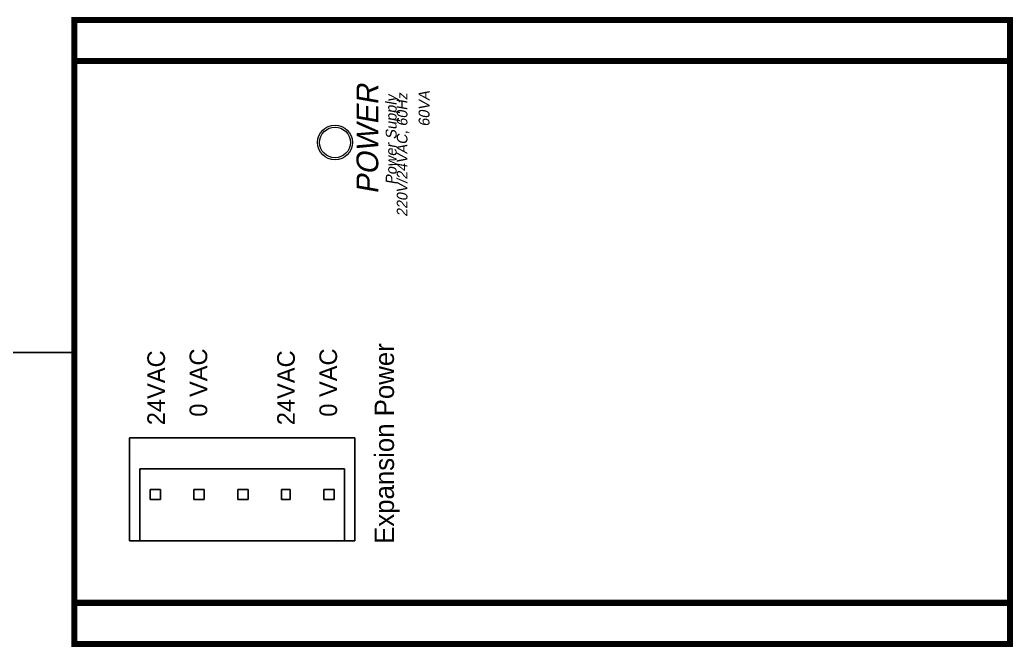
# Model space of a CAD drawing. Header units: millimetres. Extents: x 1282755 to 1285234, y -1758265 to -1757672.
# Drawn here: x 1284772.34 to 1284791.18, y -1758100.86 to -1758088.97 of the extents above; entities that cross this region are included whole.
import ezdxf

# ---------------------------------------------------------------- set-up
doc = ezdxf.new("R2010")
doc.units = ezdxf.units.MM
doc.linetypes.add('HIDDEN', pattern=[0.375, 0.25, -0.125])
doc.styles.add('스타일2', font='')
doc.styles.add('스타일3', font='NGULIM.TTF')
doc.styles.get('스타일2').set_extended_font_data('SeoulNamsan B')

msp = doc.modelspace()

# ---------------------------------------------------------------- linework, layer by layer
at = {"color": 7, "linetype": 'Continuous', "lineweight": 15}
for p, q in [((1284789.453, -1758088.973), (1284787.039, -1758088.973)), ((1284773.373, -1758092.237), (1284773.331, -1758092.237)), ((1284773.332, -1758097.605), (1284773.332, -1758092.172)), ((1284773.373, -1758092.172), (1284773.373, -1758097.605)), ((1284773.332, -1758097.605), (1284773.373, -1758097.605))]:
    msp.add_line(p, q, dxfattribs=at)
at = {"lineweight": -3}
for p, q in [((1284791.12, -1758100.804), (1284791.12, -1758088.973)), ((1284791.12, -1758089.755), (1284773.373, -1758089.755)), ((1284791.12, -1758100.022), (1284773.373, -1758100.022))]:
    msp.add_line(p, q, dxfattribs=at)
at = {"color": 7, "linetype": 'HIDDEN', "lineweight": 0}
for p, q in [((1284773.373, -1758092.237), (1284773.331, -1758092.237)), ((1284773.332, -1758092.172), (1284773.332, -1758097.605)), ((1284773.373, -1758097.605), (1284773.332, -1758097.605))]:
    msp.add_line(p, q, dxfattribs=at)
at = {"color": 1}
msp.add_line((1284773.373, -1758095.28), (1284765.412, -1758095.28), dxfattribs=at)
at = {"color": 8}
for p, q in [((1284774.421, -1758098.849), (1284774.421, -1758096.893)), ((1284774.421, -1758096.893), (1284778.692, -1758096.893)), ((1284778.692, -1758098.849), (1284778.692, -1758096.893)), ((1284774.616, -1758098.849), (1284774.616, -1758097.479)), ((1284774.616, -1758097.479), (1284778.496, -1758097.479)), ((1284778.496, -1758098.849), (1284778.496, -1758097.479)), ((1284774.812, -1758098.066), (1284774.812, -1758097.871)), ((1284775.007, -1758097.871), (1284774.812, -1758097.871)), ((1284775.007, -1758098.066), (1284775.007, -1758097.871)), ((1284775.839, -1758097.871), (1284775.643, -1758097.871)), ((1284775.643, -1758098.066), (1284775.643, -1758097.871)), ((1284775.839, -1758098.066), (1284775.839, -1758097.871)), ((1284776.474, -1758097.871), (1284776.67, -1758097.871)), ((1284776.474, -1758098.066), (1284776.474, -1758097.871)), ((1284776.67, -1758098.066), (1284776.67, -1758097.871)), ((1284777.305, -1758097.871), (1284777.47, -1758097.871)), ((1284777.305, -1758098.066), (1284777.305, -1758097.871)), ((1284777.47, -1758098.066), (1284777.47, -1758097.871)), ((1284778.105, -1758098.066), (1284778.105, -1758097.871)), ((1284778.105, -1758097.871), (1284778.301, -1758097.871)), ((1284778.301, -1758098.066), (1284778.301, -1758097.871)), ((1284775.007, -1758098.066), (1284774.812, -1758098.066)), ((1284775.839, -1758098.066), (1284775.643, -1758098.066)), ((1284776.474, -1758098.066), (1284776.67, -1758098.066)), ((1284777.305, -1758098.066), (1284777.47, -1758098.066)), ((1284778.105, -1758098.066), (1284778.301, -1758098.066)), ((1284774.421, -1758098.849), (1284778.692, -1758098.849))]:
    msp.add_line(p, q, dxfattribs=at)
at = {"const_width": 0.114}
msp.add_lwpolyline([(1284773.373, -1758100.022), (1284791.12, -1758100.022), (1284791.12, -1758089.755), (1284773.373, -1758089.755), (1284773.373, -1758100.804), (1284791.12, -1758100.804), (1284791.12, -1758088.973), (1284773.373, -1758088.973), (1284773.373, -1758089.755)], dxfattribs=at)
at = {"color": 7, "linetype": 'Continuous', "lineweight": 15}
for radius in [0.33, 0.291]:
    msp.add_circle((1284778.318, -1758091.296), radius, dxfattribs=at)

# ---------------------------------------------------------------- texts
at = {"color": 8, "style": '스타일2', "oblique": 10}
for s, height, p in [('POWER', 0.4125, (1284779.138, -1758092.276)), ('Power Supply', 0.20626, (1284779.486, -1758092.098)), ('220V/24VAC, 60Hz', 0.20214, (1284779.692, -1758092.705)), ('60VA', 0.2063, (1284780.11, -1758090.996))]:
    msp.add_text(s, height=height, rotation=90, dxfattribs=at).set_placement(p)
at = {"color": 8, "style": '스타일3'}
for s, height, p in [('Expansion Power', 0.36552, (1284779.436, -1758098.905)), ('24VAC', 0.3347, (1284775.094, -1758096.655)), ('0 VAC', 0.3347, (1284775.895, -1758096.494)), ('24VAC', 0.3347, (1284777.556, -1758096.655)), ('0 VAC', 0.3347, (1284778.357, -1758096.494))]:
    msp.add_text(s, height=height, rotation=90, dxfattribs=at).set_placement(p)

doc.saveas('drawing.dxf')
